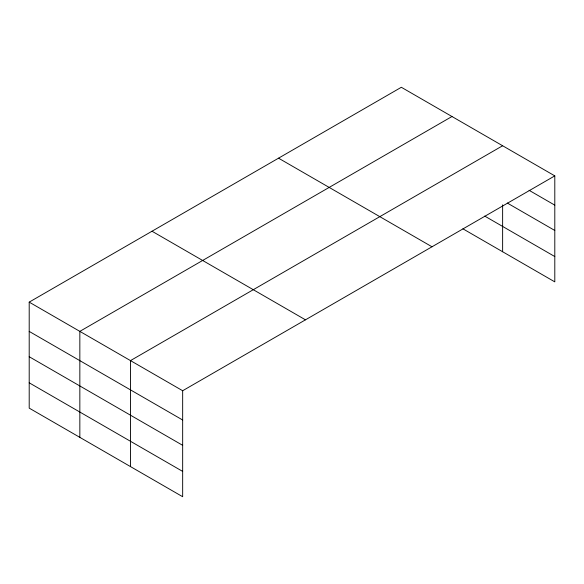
<?xml version="1.0" encoding="UTF-8"?>
<svg xmlns="http://www.w3.org/2000/svg" width="584" height="584" viewBox="0 0 584 584"><rect width="100%" height="100%" fill="white"/><g stroke="black" fill="none" stroke-linecap="round" stroke-linejoin="round"><path stroke-width="0.88" d="M29.2 302.132L182.661 390.733L182.661 496.721L29.2 408.121L29.2 302.132L401.339 87.279L554.8 175.879L554.8 281.868L462.893 228.804M451.979 116.515L79.84 331.369L79.84 437.365M502.627 145.752L130.48 360.605L130.48 466.601M182.661 390.733L554.8 175.879M529.104 190.311L554.8 205.152M507.299 203.042L554.8 230.468M484.705 216.08L554.8 256.551M278.531 158.176L431.992 246.776M152.008 231.227L305.469 319.828M29.2 331.405L182.661 420.005M29.2 356.722L182.661 445.322M29.2 382.805L182.661 471.405M502.627 204.845L502.627 251.748"/></g></svg>
